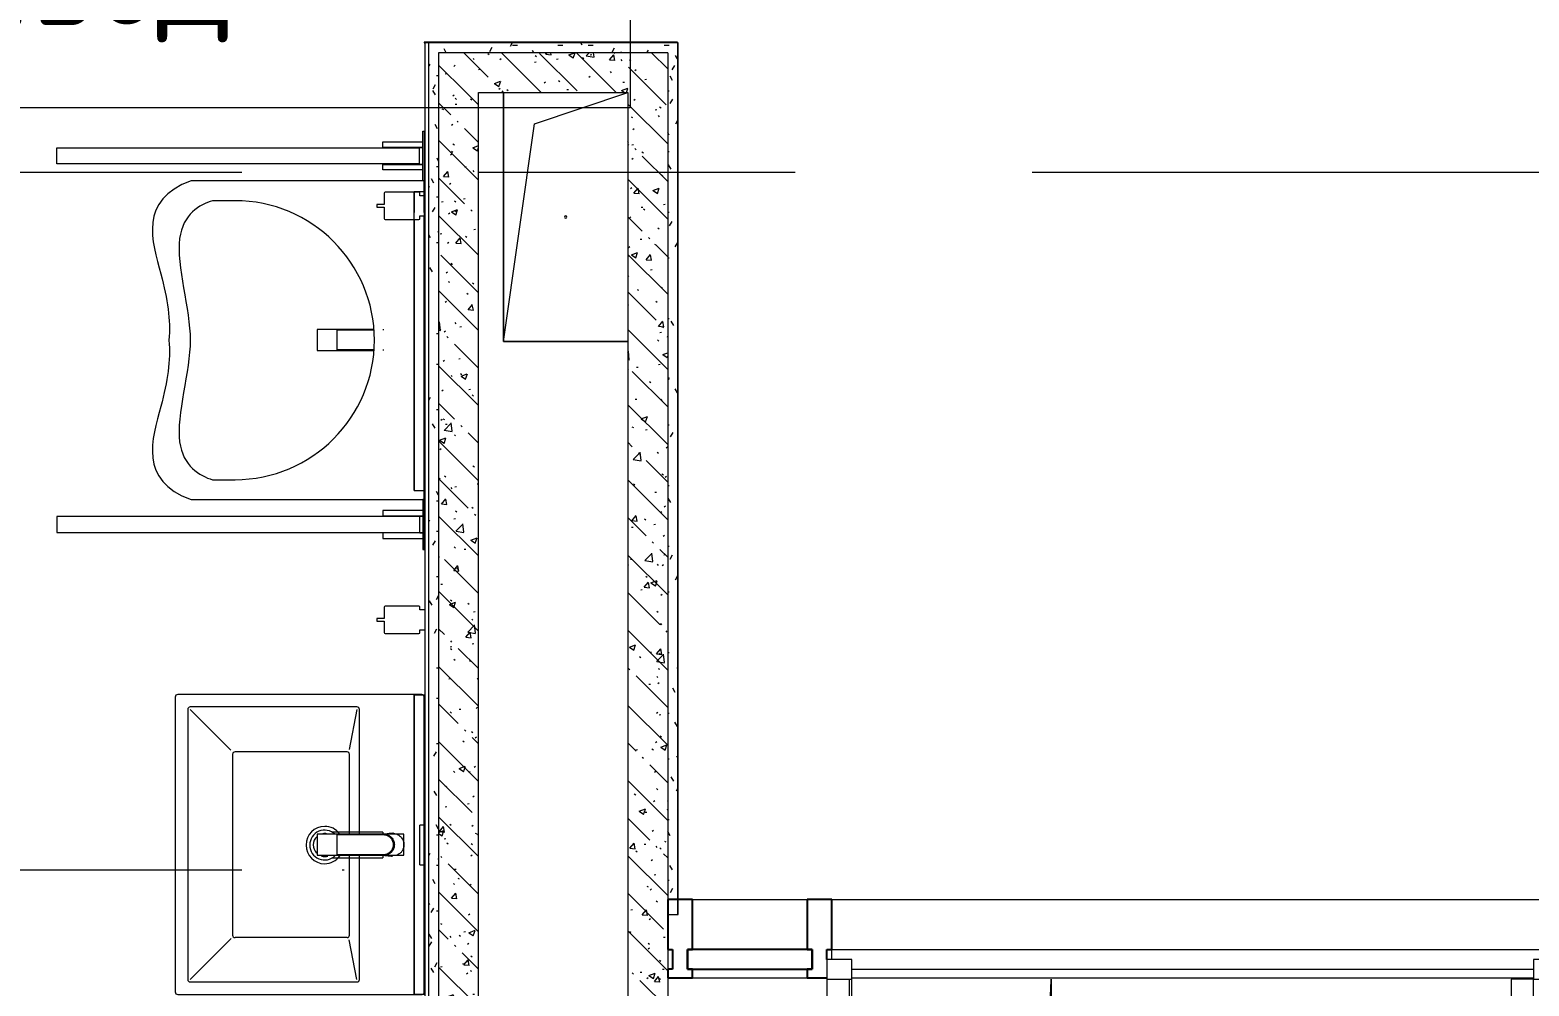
# Model space of a CAD drawing. Header units: millimetres. Extents: x 35881 to 234190, y -8553 to 29063.
# Drawn here: x 44629 to 47640, y 11767 to 13686 of the extents above; entities that cross this region are included whole.
import ezdxf

# ---------------------------------------------------------------- set-up
doc = ezdxf.new("R2010")
doc.units = ezdxf.units.MM
doc.linetypes.add('Осевая', pattern=[3175, 635, -476.25, 1587.5, -476.25])
for name, color, linetype, lineweight in [('0-1', 7, 'Continuous', 9), ('A-DETL-GENF', 7, 'Continuous', 9), ('A-DOOR', 7, 'Continuous', 9), ('A-DOOR-1', 7, 'Continuous', 13), ('A-GENM', 7, 'Continuous', 9), ('A-GLAZ-CURT', 7, 'Continuous', 9), ('A-GLAZ-CURT-1', 7, 'Continuous', 25), ('A-GLAZ-CWMG', 7, 'Continuous', 9), ('A-GLAZ-CWMG-1', 7, 'Continuous', 25), ('A-WALL', 7, 'Continuous', 9), ('E-ELEC-FIXT-IDEN', 7, 'Continuous', 9), ('I-WALL', 7, 'Continuous', 9), ('P-SANR-FIXT', 7, 'Continuous', 9), ('Оси', 7, 'Continuous', 9), ('Оси-2', 7, 'Осевая', 9)]:
    doc.layers.add(name, color=color, linetype=linetype, lineweight=lineweight)
for name, color, linetype, lineweight, true_color in [('A-WALL-1', 7, 'Continuous', 9, 0x3c3c3c), ('A-WALL-FNSH-1', 7, 'Continuous', 9, 0x3c3c3c), ('I-FURN-1', 7, 'Continuous', 9, 0xf0f0f0)]:
    doc.layers.add(name, color=color, linetype=linetype, lineweight=lineweight, true_color=true_color)
doc.styles.add('GOST Common', font='GOST_Common.ttf', dxfattribs={"width": 0.9, "height": 220})
pattern_1 = [(135, (0, 0), (-75.43415, -75.43415), [106.68, -17.78, 3.556, -17.78]), (135, (0, 75.39), (-75.43415, -75.43415), []), (50, (0, 0), (127.52922, -11.15758), [13.335, -146.685]), (355, (0, 0), (-24.66966, 133.74002), [10.668, -117.348]), (100.451, (10.63, -0.93), (102.85973, 122.58178), [11.333, -124.663]), (46.184, (0, 35.56), (189.75516, -29.43036), [20.002, -220.027]), (96.636, (15.81, 33.1), (166.1822, 173.1996), [17, -186.995]), (351.184, (0, 35.56), (166.1839, 173.1976), [16.002, -176.022]), (21, (17.78, 26.67), (106.13027, -71.58603), [13.335, -146.685]), (326, (17.78, 26.67), (43.26188, 128.93175), [10.668, -117.348]), (71.451, (26.62, 20.7), (149.39198, 57.34505), [11.333, -124.663]), (37.5, (0, 0), (2.16223, 59.188357), [3.353, -112.573, 3.353, -115.773, -117.792]), (37.5, (0, 0), (2.16223, 59.188357), [-235.052, 3.353, -114.44]), (7.5, (0, 0), (46.77386, 70.12615), [3.353, -64.567, 3.353, -109.906, -44.894]), (7.5, (0, 0), (46.77386, 70.12615), [-181.178, 3.353, -41.542]), (327.5, (-39.65, 0), (94.91367, -4.010093), [3.353, -41.097, 3.353, -135.331, -184.023]), (327.5, (-39.65, 0), (94.91367, -4.010093), [-183.134, 3.353, -180.67]), (317.5, (-57.43, 0), (103.69057, 17.79882), [3.353, -54.432, 3.353, -88.748, -130.683]), (317.5, (-57.43, 0), (103.69057, 17.79882), [-149.885, 3.353, -127.33])]
pattern_2 = [(0, (0, 0), (121.92, 30.48), [10.058, -81.382, 10.058, -81.382, -487.68]), (0, (0, 0), (121.92, 30.48), [-182.88, 10.058, -172.822, 10.058, -81.382, -213.36]), (0, (0, 0), (121.92, 30.48), [-457.2, 10.058, -50.902, 10.058, -142.342]), (120, (45.72, 15.24), (-87.356454, 90.345817), [10.058, -81.382, 10.058, -81.382, -487.68]), (120, (45.72, 15.24), (-87.356454, 90.345817), [-182.88, 10.058, -172.822, 10.058, -81.382, -213.36]), (120, (45.72, 15.24), (-87.356454, 90.345817), [-457.2, 10.058, -50.902, 10.058, -142.342]), (240, (60.96, 76.2), (-34.563546, -120.825817), [10.058, -81.382, 10.058, -81.382, -487.68]), (240, (60.96, 76.2), (-34.563546, -120.825817), [-182.88, 10.058, -172.822, 10.058, -81.382, -213.36]), (240, (60.96, 76.2), (-34.563546, -120.825817), [-457.2, 10.058, -50.902, 10.058, -142.342])]

# ---------------------------------------------------------------- blocks, each defined once
blk = doc.blocks.new('GM_Отверстие прямоугольное _в плите_ - Отверстие-21609826-План размещения напольных электротехнических лючков и розеток 1 этажа в осях 12-23')
at = {"layer": 'A-GENM'}
for p, q in [((-125, -250), (-125, 250)), ((-125, 250), (-125, -250)), ((-62.5, 187.5), (125, 250)), ((-125, -250), (-62.5, 187.5)), ((125, -250), (-125, -250)), ((-125, -250), (125, -250))]:
    blk.add_line(p, q, dxfattribs=at)
for start, end in [(360, 180), (180, 360)]:
    blk.add_arc((0, 0), 2.5, start, end, dxfattribs=at)
blk = doc.blocks.new('зеркало круглое600д - 1_22д зеркало круглое d600-V194-План размещения напольных электротехнических лючков и розеток 1 этажа в осях 12-23')
at = {"layer": 'I-FURN-1'}
for p, q in [((-300, 0), (300, 0)), ((300, 0), (-300, 0)), ((-300, 0), (-300, -20)), ((-300, -20), (300, -20)), ((300, -20), (-300, -20)), ((300, -20), (300, 0))]:
    blk.add_line(p, q, dxfattribs=at)
blk = doc.blocks.new('зеркало круглое600д - 1_22д зеркало круглое d600-V195-План размещения напольных электротехнических лючков и розеток 1 этажа в осях 12-23')
at = {"layer": 'I-FURN-1'}
for p, q in [((-300, 0), (300, 0)), ((244.6, 0), (-300, 0)), ((300, 0), (258, 0)), ((-300, 0), (-300, -20)), ((-300, -20), (251.3, -20)), ((300, -20), (-300, -20)), ((258, -20), (300, -20)), ((300, -20), (300, 0))]:
    blk.add_line(p, q, dxfattribs=at)
blk = doc.blocks.new('сифон - Для раковины-V202-План размещения напольных электротехнических лючков и розеток 1 этажа в осях 12-23')
at = {"layer": 'P-SANR-FIXT'}
for p, q in [((200, 40), (191.1, 40)), ((191.1, 0.6), (191.1, 40)), ((200, 40), (200, 0.6)), ((116.7, 26), (15, 26)), ((116.7, 26), (116.7, 22.5)), ((15, -26), (116.7, -26)), ((116.7, -20.6), (116.7, -26)), ((191.1, -40), (191.1, 0)), ((200, 0), (200, -40)), ((191.1, -40), (200, -40))]:
    blk.add_line(p, q, dxfattribs=at)
for start, end in [(46.114, 180), (180, 315)]:
    blk.add_arc((0, 0), 30, start, end, dxfattribs=at)
blk = doc.blocks.new('раковина - 400 x 500mm-V210-План размещения напольных электротехнических лючков и розеток 1 этажа в осях 12-23')
at = {"layer": 'P-SANR-FIXT'}
for p, q in [((347.5, 0), (-244.5, 0)), ((-249.5, -5), (-249.5, -495)), ((352.5, -20), (352.5, -5)), ((352.5, -495), (352.5, -20)), ((-224.5, -135), (-224.5, -470)), ((31, -130), (-219.5, -130)), ((-219.5, -135), (-139.5, -151)), ((-126, -150), (-129.5, -150)), ((31, -150), (-126, -150)), ((322.5, -130), (73, -130)), ((233.5, -150), (73, -150)), ((322.5, -135), (242.8, -150.5)), ((327.5, -470), (327.5, -135)), ((-134.5, -155), (-134.5, -380)), ((238.5, -155), (238.5, -380)), ((-219.5, -470), (-137.6, -388.1)), ((-129.5, -385), (233.5, -385)), ((322.5, -470), (240.2, -387.7)), ((-219.5, -475), (322.5, -475)), ((-244.5, -500), (347.5, -500))]:
    blk.add_line(p, q, dxfattribs=at)
for centre, radius, start, end in [((-244.5, -5), 5, 90, 134.153), ((347.5, -5), 5, 13.7658, 90), ((-244.5, -5), 5, 135, 180), ((-219.5, -135), 5, 90, 180), ((-129.5, -155), 5, 90, 180), ((233.5, -155), 5, 0, 90), ((322.5, -135), 5, 0, 90), ((52.6, -199.9), 37.5, 127.0599, 180), ((52.6, -199.9), 37.5, 360, 54.9172), ((52.6, -199.9), 37.5, 180, 360), ((52.6, -199.9), 23, 170.0836, 180), ((52.6, -199.9), 23, 180, 189.9157), ((52.6, -199.9), 23, 360, 16.8018), ((52.6, -199.9), 23, 343.1958, 360), ((52.6, -199.9), 23, 221.6435, 315), ((-129.5, -380), 5, 180, 270), ((233.5, -380), 5, 270, 360), ((-219.5, -470), 5, 180, 270), ((322.5, -470), 5, 270, 0), ((-244.5, -495), 5, 180, 270), ((347.5, -495), 5, 270, 0)]:
    blk.add_arc(centre, radius, start, end, dxfattribs=at)
blk = doc.blocks.new('смеситель для раковины - Default-V211-План размещения напольных электротехнических лючков и розеток 1 этажа в осях 12-23')
at = {"layer": '0-1'}
for p, q in [((21, 151.6), (-21, 151.6)), ((20.3, 111.8), (-20.3, 111.8)), ((-22.8, 2.9), (-21.7, 15.4)), ((-20.7, 17.2), (-20.7, 16.7)), ((-20.3, 19.4), (-20.3, 15.8)), ((20.3, 15.8), (20.3, 19.4)), ((20.8, 16.7), (20.8, 17.2))]:
    blk.add_line(p, q, dxfattribs=at)
at = {"layer": '0-1', "flags": 128}
for points in [[(-21, 151.3), (-21, 147.9), (-21, 145.7), (-21, 145.2), (-21, 144.9), (-21, 144.8), (-21, 144.7), (-21, 144.7)], [(21, 89.1), (21, 88.6), (21, 88.3), (21, 88.3)], [(21.7, 15.4), (22.3, 8.3), (22.8, 2.9)]]:
    blk.add_lwpolyline(points, dxfattribs=at)
at = {"layer": 'P-SANR-FIXT'}
for p, q in [((21, 151.6), (-21, 151.6)), ((-21, 151.6), (-21, -23)), ((21, -23), (21, 151.6)), ((-20.3, 111.8), (-20.3, 111.8)), ((-20.3, 111.8), (-20.3, 109.7)), ((20.3, 109.7), (20.3, 111.8)), ((20.3, 111.8), (20.3, 111.8)), ((-21, -23), (21, -23))]:
    blk.add_line(p, q, dxfattribs=at)
at = {"layer": 'P-SANR-FIXT', "flags": 128}
for points in [[(-21, 144), (-21, 91), (-21, 37.9)], [(21, 37.9), (21, 91), (21, 144)], [(-20.3, 19.4), (-20.3, 60.2), (-20.3, 109.7)], [(20.3, 109.7), (20.3, 60.2), (20.3, 19.4)], [(21, 17.1), (21, 22.3), (21, 27.5), (21, 32.7), (21, 37.9)], [(-20.3, 15.8), (-20.3, 17.1), (-20.3, 18.4)], [(20.3, 18.4), (20.3, 17.1), (20.3, 15.8)], [(21, 15.1), (21, 15.6), (21, 16.1), (21, 16.6), (21, 17.1)], [(22.9, -1.8), (22.4, 2.9), (22, 7.6), (21.5, 12.3), (21.1, 17.1)], [(21.1, 17.1), (21.5, 12.3), (22, 7.6), (22.4, 2.9), (22.9, -1.8)]]:
    blk.add_lwpolyline(points, dxfattribs=at)
at = {"layer": 'P-SANR-FIXT'}
for centre, major_axis, ratio, start_param, end_param in [((-9809.3, 72.1), (-9788.3, 0.5), 0.986286, 3.135948, 3.138103), ((0, 17.2), (20.8, 0), 0.98634, 3.060685, 3.141593), ((0, 17.2), (20.8, 0), 0.98634, 3.141593, 3.395551), ((0, 17.2), (20.8, 0), 0.98634, 3.707105, 3.769911), ((0, 17.2), (20.8, 0), 0.98634, 5.654867, 5.717635), ((0, 17.2), (-20.8, 0), 0.98634, 2.887544, 3.141593), ((0, 17.2), (20.8, 0), 0.98634, 0, 0.080911), ((0, 17.2), (20.8, 0), 0.98634, 4.154533, 5.270098)]:
    blk.add_ellipse(centre, major_axis=major_axis, ratio=ratio, start_param=start_param, end_param=end_param, dxfattribs=at)
for points, knots in [([(-21, 151.6), (-21, 151.7), (-21, 151.5), (-21, 150.5), (-21, 148.7), (-21, 146.9), (-21, 145.2), (-21, 144.4), (-21, 144)], [0.4444444, 0.4444444, 0.4444444, 0.4444444, 0.5555556, 0.6666667, 0.7777778, 0.8888889, 0.9444444, 1, 1, 1, 1]), ([(21, 144), (21, 144.4), (21, 145.2), (21, 146.9), (21, 148.7), (21, 150.5), (21, 151.5), (21, 151.7), (21, 151.6)], [0, 0, 0, 0, 0.0555556, 0.1111111, 0.2222222, 0.3333333, 0.4444444, 0.5555556, 0.5555556, 0.5555556, 0.5555556]), ([(-21.8, 13.9), (-21.8, 14.6), (-21.7, 16.1), (-21.6, 18.9), (-21.5, 22.1), (-21.5, 25.2), (-21.4, 27.9), (-21.4, 30), (-21.4, 31.8), (-21.3, 33.4), (-21.3, 34.5), (-21.3, 35.6), (-21.3, 37), (-21.3, 38.7), (-21.2, 41), (-21.2, 44.2), (-21.2, 48.8), (-21.1, 54.3), (-21.1, 59.3), (-21.1, 63.2), (-21.1, 66.1), (-21.1, 68.8), (-21.1, 72.5), (-21, 78.9), (-21, 84.5), (-21, 88.1)], [0, 0, 0, 0, 0.083333, 0.166667, 0.25, 0.333333, 0.375, 0.416667, 0.458333, 0.479167, 0.5, 0.520833, 0.541667, 0.583333, 0.625, 0.666667, 0.708333, 0.75, 0.791667, 0.8125, 0.833333, 0.854167, 0.875, 0.916667, 1, 1, 1, 1]), ([(21, 88.1), (21, 84.5), (21, 78.9), (21.1, 72.5), (21.1, 68.8), (21.1, 66.1), (21.1, 63.2), (21.1, 59.3), (21.2, 54.3), (21.2, 48.8), (21.2, 44.2), (21.3, 41), (21.3, 38.7), (21.3, 37), (21.3, 35.6), (21.3, 34.5), (21.3, 33.4), (21.4, 31.8), (21.4, 30), (21.4, 27.9), (21.5, 25.2), (21.5, 22.1), (21.6, 18.9), (21.7, 16.1), (21.8, 14.6), (21.8, 13.9)], [0, 0, 0, 0, 0.083333, 0.125, 0.145833, 0.166667, 0.1875, 0.208333, 0.25, 0.291667, 0.333333, 0.375, 0.416667, 0.458333, 0.479167, 0.5, 0.520833, 0.541667, 0.583333, 0.625, 0.666667, 0.75, 0.833333, 0.916667, 1, 1, 1, 1]), ([(-21.1, 17.1), (-21.2, 16.5), (-21.3, 15.4), (-21.5, 13.7), (-21.6, 11.8), (-21.9, 9.3), (-22.1, 7.6), (-22.4, 5.3), (-22.5, 4.2), (-22.6, 3.6)], [0, 0, 0, 0, 0.1, 0.2, 0.3, 0.4, 0.6, 0.7, 0.8, 0.8, 0.8, 0.8]), ([(-22.6, 3.6), (-22.6, 3.8), (-22.5, 4.4), (-22.4, 5.5), (-22.3, 6.9), (-22.2, 8.4), (-22, 10.9), (-21.9, 12.9), (-21.8, 13.9)], [0.3178487, 0.3178487, 0.3178487, 0.3178487, 0.375, 0.5, 0.625, 0.75, 0.875, 1, 1, 1, 1]), ([(21, 15.1), (20.9, 14), (20.5, 11.7), (19.3, 8.5), (17.6, 5.5), (14.8, 1.9), (11.1, -0.9), (6.8, -2.8), (3.4, -3.6), (0, -3.8), (-4.5, -3.5), (-10.1, -1.7), (-14.7, 1.9), (-17.6, 5.5), (-19.3, 8.4), (-20.5, 11.7), (-20.9, 13.9), (-21, 15)], [0, 0, 0, 0, 0.055556, 0.111111, 0.166667, 0.222222, 0.333333, 0.388889, 0.444444, 0.5, 0.555556, 0.666667, 0.777778, 0.833333, 0.888889, 0.944444, 1, 1, 1, 1]), ([(20.3, 19.4), (20.3, 18.2), (20.2, 15.9), (19.3, 12.3), (18, 9.6), (16.8, 7.5), (15.7, 6), (14.5, 4.7), (12.8, 3), (10.4, 1.2), (7.1, -0.4), (2.4, -1.7), (-2.5, -1.7), (-7.1, -0.4), (-10.9, 1.5), (-13.6, 3.7), (-15.4, 5.7), (-16.5, 7.1), (-17.7, 9), (-18.9, 11.5), (-20, 15), (-20.3, 17.7), (-20.3, 19.4)], [0, 0, 0, 0, 0.055556, 0.111111, 0.166667, 0.194444, 0.222222, 0.25, 0.277778, 0.333333, 0.388889, 0.444444, 0.555556, 0.611111, 0.666667, 0.75, 0.770833, 0.791667, 0.833333, 0.875, 0.916667, 1, 1, 1, 1]), ([(20.3, 15.8), (20.3, 13.7), (19.8, 10.7), (17.9, 6.9), (16.3, 4.7), (14.8, 3.1), (13, 1.5), (11.1, 0.2), (9, -0.8), (7.3, -1.5), (5.5, -2), (3.6, -2.4), (1.4, -2.7), (-0.9, -2.7), (-3.3, -2.5), (-5.5, -2), (-7.7, -1.3), (-9.8, -0.4), (-11.7, 0.6), (-13.5, 1.9), (-15.1, 3.4), (-16.9, 5.4), (-19.5, 9.5), (-20.3, 13.2), (-20.3, 15.8)], [0, 0, 0, 0, 0.111111, 0.166667, 0.222222, 0.25, 0.277778, 0.333333, 0.361111, 0.388889, 0.416667, 0.444444, 0.479167, 0.513889, 0.548611, 0.583333, 0.618056, 0.652778, 0.6875, 0.722222, 0.756944, 0.791667, 0.861111, 1, 1, 1, 1]), ([(21.1, 19.2), (21.3, 18.6), (21.7, 16.8), (21.8, 15.1), (21.8, 13.9)], [0.8206896, 0.8206896, 0.8206896, 0.8206896, 0.8888889, 1, 1, 1, 1]), ([(21.1, 17.1), (21.1, 16.7), (21.2, 16), (21.3, 15), (21.4, 13.9), (21.6, 12.5), (21.8, 10.8), (22, 8.7), (22.2, 6.9), (22.4, 5.5), (22.5, 4.5), (22.6, 3.4), (22.7, 2.4), (22.8, 1.5), (22.9, 0.8), (22.9, 0.4), (22.9, 0.3)], [0, 0, 0, 0, 0.0625, 0.125, 0.1875, 0.25, 0.375, 0.5, 0.625, 0.6875, 0.75, 0.8125, 0.875, 0.9375, 0.96875, 1, 1, 1, 1]), ([(21.8, 13.9), (21.8, 13.3), (21.9, 11.9), (22, 10), (22.2, 8.4), (22.2, 7.3), (22.3, 6.4), (22.4, 5.2), (22.6, 3.7), (22.8, 2), (22.9, 0.8), (22.9, 0.3)], [0, 0, 0, 0, 0.083333, 0.166667, 0.25, 0.333333, 0.416667, 0.5, 0.666667, 0.833333, 1, 1, 1, 1]), ([(22.1, 7), (22.2, 6.5), (22.8, 4.3), (23, 2), (22.9, 0.3)], [0.8, 0.8, 0.8, 0.8, 0.85, 1, 1, 1, 1]), ([(22.9, -1.8), (22.6, -4.5), (21.7, -8.2), (19.1, -12.8), (16.7, -15.9), (13.7, -18.5), (10.4, -20.6), (6.8, -22.1), (3.4, -22.8), (0.5, -23), (-2.9, -22.9), (-6.8, -22.1), (-10.7, -20.5), (-13.4, -18.7), (-15.3, -17.2), (-17, -15.4), (-19, -12.9), (-20.6, -10.1), (-21.5, -8), (-21.7, -7.4)], [0, 0, 0, 0, 0.1111111, 0.1666667, 0.2222222, 0.2777778, 0.3333333, 0.3888889, 0.4444444, 0.4791667, 0.5138889, 0.5833333, 0.6527778, 0.6875, 0.7222222, 0.7569444, 0.7916667, 0.8611111, 0.8888889, 0.8888889, 0.8888889, 0.8888889])]:
    blk.add_open_spline(points, degree=3, knots=knots, dxfattribs=at)
for points in [[(21, 37.9), (21, 36.1), (21, 32.7), (21.1, 27.5), (21.1, 22.3), (21.1, 18.8), (21.1, 17.1)], [(-22.6, 3.4), (-22.7, 2.4), (-22.8, 1.3), (-22.9, 0.3)], [(-22.9, 0.3), (-22.9, 1.2), (-22.9, 2.1), (-22.8, 3)], [(-22.8, 3.4), (-22.7, 4.1), (-22.6, 4.8), (-22.4, 5.5)], [(-21.8, 13.9), (-21.8, 15.7), (-21.5, 17.5), (-21.1, 19.2)], [(-21.1, 17.1), (-21.1, 16.7), (-21.1, 16), (-21, 15.3), (-21, 15)], [(21.1, 17.1), (21.1, 16.7), (21.1, 16.1), (21, 15.4), (21, 15.1)], [(22.9, 0.3), (22.8, 1.7), (22.5, 4.5), (22, 8.7), (21.5, 12.9), (21.2, 15.7), (21.1, 17.1)], [(22.9, 0.3), (22.9, -0.1), (22.9, -0.4), (22.9, -0.8)]]:
    blk.add_open_spline(points, degree=3, dxfattribs=at)
blk = doc.blocks.new('смеситель для раковины - Default-V212-План размещения напольных электротехнических лючков и розеток 1 этажа в осях 12-23')
at = {"layer": '0-1'}
for p, q in [((21, 151.6), (-21, 151.6)), ((20.3, 111.8), (-20.3, 111.8)), ((-20.3, 19.4), (-20.3, 17.5)), ((20.3, 17.5), (20.3, 19.4))]:
    blk.add_line(p, q, dxfattribs=at)
at = {"layer": '0-1', "flags": 128}
for points in [[(-21, 151.3), (-21, 147.9), (-21, 145.7), (-21, 145.2), (-21, 144.9), (-21, 144.8), (-21, 144.7), (-21, 144.7)], [(21, 89.1), (21, 88.6), (21, 88.3), (21, 88.3)]]:
    blk.add_lwpolyline(points, dxfattribs=at)
at = {"layer": 'P-SANR-FIXT'}
for p, q in [((21, 151.6), (-21, 151.6)), ((-21, 151.6), (-21, 37.8)), ((21, 37.8), (21, 151.6)), ((-20.3, 111.8), (-20.3, 111.8)), ((-20.3, 111.8), (-20.3, 109.7)), ((20.3, 109.7), (20.3, 111.8)), ((20.3, 111.8), (20.3, 111.8))]:
    blk.add_line(p, q, dxfattribs=at)
at = {"layer": 'P-SANR-FIXT', "flags": 128}
for points in [[(-21, 144), (-21, 91), (-21, 37.9)], [(21, 37.9), (21, 91), (21, 144)], [(-20.3, 36.8), (-20.3, 60.2), (-20.3, 109.7)], [(20.3, 109.7), (20.3, 60.2), (20.3, 36.8)]]:
    blk.add_lwpolyline(points, dxfattribs=at)
at = {"layer": 'P-SANR-FIXT'}
for points, knots in [([(-21, 151.6), (-21, 151.7), (-21, 151.5), (-21, 150.5), (-21, 148.7), (-21, 146.9), (-21, 145.2), (-21, 144.4), (-21, 144)], [0.4444444, 0.4444444, 0.4444444, 0.4444444, 0.5555556, 0.6666667, 0.7777778, 0.8888889, 0.9444444, 1, 1, 1, 1]), ([(21, 144), (21, 144.4), (21, 145.2), (21, 146.9), (21, 148.7), (21, 150.5), (21, 151.5), (21, 151.7), (21, 151.6)], [0, 0, 0, 0, 0.0555556, 0.1111111, 0.2222222, 0.3333333, 0.4444444, 0.5555556, 0.5555556, 0.5555556, 0.5555556]), ([(-21.3, 37.4), (-21.3, 37.8), (-21.3, 38.9), (-21.2, 41), (-21.2, 44.2), (-21.2, 48.8), (-21.1, 54.3), (-21.1, 59.3), (-21.1, 63.2), (-21.1, 66.1), (-21.1, 68.8), (-21.1, 72.5), (-21, 78.9), (-21, 84.5), (-21, 88.1)], [0.5560331, 0.5560331, 0.5560331, 0.5560331, 0.5833333, 0.625, 0.6666667, 0.7083333, 0.75, 0.7916667, 0.8125, 0.8333333, 0.8541667, 0.875, 0.9166667, 1, 1, 1, 1]), ([(21, 88.1), (21, 84.5), (21, 78.9), (21.1, 72.5), (21.1, 68.8), (21.1, 66.1), (21.1, 63.2), (21.1, 59.3), (21.2, 54.3), (21.2, 48.8), (21.2, 44.2), (21.3, 41), (21.3, 38.9), (21.3, 37.8), (21.3, 37.4)], [0, 0, 0, 0, 0.0833333, 0.125, 0.1458333, 0.1666667, 0.1875, 0.2083333, 0.25, 0.2916667, 0.3333333, 0.375, 0.4166667, 0.4439669, 0.4439669, 0.4439669, 0.4439669])]:
    blk.add_open_spline(points, degree=3, knots=knots, dxfattribs=at)
blk = doc.blocks.new('TOY_Диспансер мыло - Дозатор Elegance new 11654 019001 хром-33483396-План размещения напольных электротехнических лючков и розеток 1 этажа в осях 12-23')
at = {"layer": 'A-GENM'}
for p, q in [((127.9, 100.1), (122.2, 100.1)), ((122.2, 100.1), (122.2, 85.2)), ((127.9, 85.2), (127.9, 100.1)), ((97.5, 83.2), (97.5, 15.5)), ((122.2, 85.2), (99.5, 85.2)), ((150.5, 85.2), (127.9, 85.2)), ((152.5, 15.5), (152.5, 83.2)), ((99.5, 13.5), (105, 13.5)), ((105, 13.5), (105, 4)), ((145, 4), (145, 13.5)), ((145, 13.5), (150.5, 13.5))]:
    blk.add_line(p, q, dxfattribs=at)
for centre, start, end in [((99.5, 83.2), 90, 180), ((150.5, 83.2), 0, 90), ((99.5, 15.5), 180, 270), ((150.5, 15.5), 270, 360)]:
    blk.add_arc(centre, 2, start, end, dxfattribs=at)
blk = doc.blocks.new('TOY_Диспансер мыло - Дозатор Elegance new 11654 019001 хром-V213-План размещения напольных электротехнических лючков и розеток 1 этажа в осях 12-23')
at = {"layer": 'A-GENM'}
for p, q in [((127.9, 100.1), (122.2, 100.1)), ((122.2, 100.1), (122.2, 85.2)), ((127.9, 85.2), (127.9, 100.1)), ((97.5, 83.2), (97.5, 25)), ((122.2, 85.2), (99.5, 85.2)), ((150.5, 85.2), (127.9, 85.2)), ((152.5, 25), (152.5, 83.2)), ((97.5, 25), (97.5, 15.5)), ((99.5, 13.5), (105, 13.5)), ((105, 13.5), (105, 5)), ((145, 5), (145, 13.5)), ((145, 13.5), (150.2, 13.5)), ((152.5, 15.5), (152.5, 25))]:
    blk.add_line(p, q, dxfattribs=at)
for centre, start, end in [((99.5, 83.2), 90, 180), ((150.5, 83.2), 0, 90), ((99.5, 15.5), 180, 270), ((150.5, 15.5), 270, 360)]:
    blk.add_arc(centre, 2, start, end, dxfattribs=at)
blk = doc.blocks.new('SND_Умывальник МГН_Jika - гибкая подводка_ 640х550х165 PN6_3_ ХВ_ГВ накидная гайка BP DN15_ К-гл_кон_ П DN 50-30756074-План размещения напольных электротехнических лючков и розеток 1 этажа в осях 12-23')
at = {"layer": 'P-SANR-FIXT'}
for p, q in [((-320, 468), (-320, 0)), ((320, 0), (320, 468)), ((-280, 425), (-280, 380)), ((280, 380), (280, 425)), ((-320, 0), (-301.9, 0)), ((-301.9, 0), (249.1, 0)), ((289.6, 0), (298.1, 0)), ((298.1, 0), (320, 0))]:
    blk.add_line(p, q, dxfattribs=at)
blk.add_arc((0, 380), 280, 180, 360, dxfattribs=at)
for points, knots in [([(0, 512.9), (-41.2, 508.8), (-131.1, 523.5), (-281.1, 574.8), (-320, 468)], [-0.715552, -0.715552, -0.715552, -0.715552, -0.3972744, 0, 0, 0, 0]), ([(320, 468), (281.1, 574.8), (131.1, 523.5), (41.2, 508.8), (0, 512.9)], [-0.715552, -0.715552, -0.715552, -0.715552, -0.3182776, 0, 0, 0, 0]), ([(0, 470), (-61.7, 470), (-229.3, 523.4), (-272.8, 450.8), (-280, 425)], [0, 0, 0, 0, 0.3523534, 0.6664917, 0.6664917, 0.6664917, 0.6664917]), ([(280, 425), (272.8, 450.8), (229.3, 523.4), (61.7, 470), (0, 470)], [0, 0, 0, 0, 0.3141383, 0.6664917, 0.6664917, 0.6664917, 0.6664917])]:
    blk.add_open_spline(points, degree=3, knots=knots, dxfattribs=at)
blk = doc.blocks.new('132_МГН_Поручень для унитаза_тип откидной - ПР 1Р-18611699-План размещения напольных электротехнических лючков и розеток 1 этажа в осях 12-23')
at = {"layer": 'A-GENM'}
for p, q in [((-16, 738), (-16, 9.5)), ((16, 738), (-16, 738)), ((16, 9.5), (16, 738)), ((-28.2, 83), (-28.2, 3)), ((-17, 83), (-28.2, 83)), ((-17, 3), (-17, 83)), ((17, 83), (17, 3)), ((28.2, 83), (17, 83)), ((28.2, 3), (28.2, 83)), ((-50, 3), (-50, 0)), ((50, 3), (-50, 3)), ((-17, 3), (-28.2, 3)), ((-16, 9.5), (-16.6, 8.9)), ((-16.6, 8.9), (-16.6, 4.2)), ((16, 9.5), (-16, 9.5)), ((16, 9.5), (16.6, 8.9)), ((16.6, 8.9), (16.6, 4.2)), ((28.2, 3), (17, 3)), ((50, 0), (50, 3)), ((-50, 0), (50, 0))]:
    blk.add_line(p, q, dxfattribs=at)
for centre, start, end in [((-15.3, 4.2), 180, 270), ((15.3, 4.2), 270, 360)]:
    blk.add_arc(centre, 1.24, start, end, dxfattribs=at)
blk = doc.blocks.new('132_МГН_Поручень для унитаза_тип откидной - ПР 1Р-V225-План размещения напольных электротехнических лючков и розеток 1 этажа в осях 12-23')
at = {"layer": 'A-GENM'}
for p, q in [((-50, -3), (-50, 0)), ((-50, 0), (50, 0)), ((50, 0), (50, -3)), ((50, -3), (-50, -3)), ((-17, -3), (-28.2, -3)), ((-28.2, -83), (-28.2, -3)), ((-17, -3), (-17, -83)), ((-16.6, -8.9), (-16.6, -4.2)), ((-16, -9.5), (-16.6, -8.9)), ((16, -9.5), (-16, -9.5)), ((-16, -738), (-16, -9.5)), ((16, -9.5), (16.6, -8.9)), ((16, -9.5), (16, -738)), ((16.6, -8.9), (16.6, -4.2)), ((28.2, -3), (17, -3)), ((17, -83), (17, -3)), ((28.2, -3), (28.2, -83)), ((-17, -83), (-28.2, -83)), ((28.2, -83), (17, -83)), ((16, -738), (-16, -738))]:
    blk.add_line(p, q, dxfattribs=at)
for centre, start, end in [((-15.3, -4.2), 90, 180), ((15.3, -4.2), 0, 90)]:
    blk.add_arc(centre, 1.24, start, end, dxfattribs=at)
blk = doc.blocks.new('Прямоугольный импост - Импост структурный с накладкой - 160мм Темный-32467808-План размещения напольных электротехнических лючков и розеток 1 этажа в осях 12-23')
at = {"layer": 'A-GLAZ-CWMG-1'}
for p, q in [((-50, 40), (-50, 140)), ((-50, 140), (0, 140)), ((0, 140), (0, 40)), ((-40, 40), (-50, 40)), ((-40, 0), (-40, 40)), ((-10, 40), (-10, 0)), ((0, 40), (-10, 40)), ((-50, -17), (-50, 0)), ((-50, 0), (-40, 0)), ((-10, 0), (0, 0)), ((0, 0), (0, -17)), ((0, -17), (-50, -17))]:
    blk.add_line(p, q, dxfattribs=at)
blk = doc.blocks.new('Системная панель - Стекло - 40мм-32785804-План размещения напольных электротехнических лючков и розеток 1 этажа в осях 12-23')
at = {"layer": 'A-GLAZ-CURT'}
h = blk.add_hatch(dxfattribs=at)
h.set_pattern_fill('FP_65', color=256, style=0, pattern_type=2)
h.set_pattern_definition([(225, (46175, 11700), (282.8427, -282.8427), [200, -600]), (225, (46375, 11800), (282.8427, -282.8427), [600, -200]), (225, (45975, 11900), (282.8427, -282.8427), [200, -600])])
h.paths.add_polyline_path([(-125, 0), (-125, -40), (125, -40), (125, 0)])
at = {"layer": 'A-GLAZ-CURT-1'}
for p, q in [((125, 0), (-125, 0)), ((-125, 0), (-125, -40)), ((125, -40), (125, 0)), ((-125, -40), (125, -40))]:
    blk.add_line(p, q, dxfattribs=at)
blk = doc.blocks.new('Дверь_Витражная_остекление_ - В-9-32786634-План размещения напольных электротехнических лючков и розеток 1 этажа в осях 12-23')
at = {"layer": 'A-DETL-GENF'}
for p, q in [((-639.5, 989), (-684.5, 989)), ((-684.5, 989), (-684.5, 20)), ((-639.5, 20), (-639.5, 989)), ((734.5, 420), (689.5, 420)), ((689.5, 420), (689.5, 20)), ((734.5, 20), (734.5, 420)), ((-684.5, 20), (-639.5, 20))]:
    blk.add_line(p, q, dxfattribs=at)
at = {"layer": 'A-DOOR'}
for p, q in [((-684.5, 989), (-684.5, 20)), ((684.5, 420), (684.5, 20))]:
    blk.add_line(p, q, dxfattribs=at)
for centre, radius, start, end in [((-684.5, 20), 969, 360, 90), ((684.5, 20), 400, 90, 180)]:
    blk.add_arc(centre, radius, start, end, dxfattribs=at)
at = {"layer": 'A-DOOR-1'}
for p, q in [((-684.5, 20), (-734.5, 20)), ((-734.5, 20), (-734.5, -20)), ((-684.5, -20), (-684.5, 20)), ((734.5, 20), (684.5, 20)), ((684.5, 20), (684.5, -20)), ((734.5, -20), (734.5, 20)), ((-734.5, -20), (-684.5, -20)), ((684.5, -20), (734.5, -20))]:
    blk.add_line(p, q, dxfattribs=at)
blk = doc.blocks.new('Прямоугольный импост - Импост структурный с накладкой - 160мм Темный-32786259-План размещения напольных электротехнических лючков и розеток 1 этажа в осях 12-23')
at = {"layer": 'A-GLAZ-CWMG'}
for p, q in [((46240, 11940), (47689, 11940)), ((46240, 11820), (46240, 11840)), ((46240, 11840), (47689, 11840)), ((47689, 11840), (47689, 11820)), ((46280, 11800), (47649, 11800)), ((46280, 11783), (47649, 11783))]:
    blk.add_line(p, q, dxfattribs=at)
blk = doc.blocks.new('Прямоугольный импост - Импост структурный с накладкой - 160мм Темный-32785802-План размещения напольных электротехнических лючков и розеток 1 этажа в осях 12-23')
at = {"layer": 'A-GLAZ-CWMG'}
for p, q in [((45960, 11940), (46190, 11940)), ((45960, 11783), (46190, 11783))]:
    blk.add_line(p, q, dxfattribs=at)
blk = doc.blocks.new('Прямоугольный импост - Импост структурный с накладкой - 160мм Темный-V243-План размещения напольных электротехнических лючков и розеток 1 этажа в осях 12-23')
at = {"layer": 'A-GLAZ-CWMG-1'}
for p, q in [((-25, 40), (-25, 140)), ((-25, 140), (25, 140)), ((25, 140), (25, 40)), ((-15, 40), (-25, 40)), ((-15, 20), (-15, 40)), ((15, 40), (15, 0)), ((25, 40), (15, 40)), ((15, 0), (25, 0)), ((25, 0), (25, -17)), ((25, -17), (-15, -17))]:
    blk.add_line(p, q, dxfattribs=at)

msp = doc.modelspace()

# ---------------------------------------------------------------- hatches: boundary and pattern name
at = {"layer": 'I-WALL'}
h = msp.add_hatch(dxfattribs=at)
h.set_pattern_fill('FP_58', color=256, style=0, pattern_type=2)
h.set_pattern_definition(pattern_2)
h.paths.add_polyline_path([(45910, 13640), (45930, 13640), (45930, 13660), (45430, 13660), (45430, 13640), (45535.7, 13640)])
h = msp.add_hatch(dxfattribs=at)
h.set_pattern_fill('FP_58', color=256, style=0, pattern_type=2)
h.set_pattern_definition(pattern_2)
h.paths.add_polyline_path([(45450, 11120), (45450, 13640), (45430, 13640), (45430, 11120)])
h = msp.add_hatch(dxfattribs=at)
h.set_pattern_fill('FP_22', color=256, style=0, pattern_type=2)
h.set_pattern_definition(pattern_1)
h.paths.add_polyline_path([(45830, 13560), (45830, 13640), (45450, 13640), (45450, 13560), (45535.7, 13560)])
h = msp.add_hatch(dxfattribs=at)
h.set_pattern_fill('FP_22', color=256, style=0, pattern_type=2)
h.set_pattern_definition(pattern_1)
h.paths.add_polyline_path([(45830, 11120), (45910, 11120), (45910, 13640), (45830, 13640), (45830, 12398.6)])
h = msp.add_hatch(dxfattribs=at)
h.set_pattern_fill('FP_58', color=256, style=0, pattern_type=2)
h.set_pattern_definition(pattern_2)
h.paths.add_polyline_path([(45930, 11910), (45930, 13640), (45910, 13640), (45910, 11910)])
h = msp.add_hatch(dxfattribs=at)
h.set_pattern_fill('FP_22', color=256, style=0, pattern_type=2)
h.set_pattern_definition(pattern_1)
h.paths.add_polyline_path([(45530, 11120), (45530, 13560), (45450, 13560), (45450, 11120)])

# ---------------------------------------------------------------- linework, layer by layer
at = {"layer": 'A-WALL'}
msp.add_line((45430, 11140), (45430, 13640), dxfattribs=at)
at = {"layer": 'A-WALL-1'}
for p, q in [((45430, 13660), (45422, 13660)), ((45910, 13640), (45450, 13640)), ((45450, 13640), (45450, 11120)), ((45910, 13640), (45910, 11910)), ((45530, 13560), (45830, 13560)), ((45530, 11120), (45530, 13560)), ((45830, 13560), (45830, 11120)), ((45910, 11910), (45910, 10900)), ((45910, 11910), (45930, 11910))]:
    msp.add_line(p, q, dxfattribs=at)
at = {"layer": 'A-WALL-FNSH-1'}
for p, q in [((45930, 13661), (45421, 13661)), ((45421, 13661), (45421, 13660)), ((45421, 13660), (45422, 13660)), ((45422, 13660), (45422, 11140)), ((45430, 13640), (45430, 13660)), ((45931, 13660), (45430, 13660)), ((45930, 13661), (45930, 11910)), ((45931, 11910), (45931, 13660)), ((45931, 12191.2), (45930, 12191.2)), ((45930, 12190.7), (45931, 12190.7)), ((45930, 11910.5), (45931, 11910.5)), ((45930, 11910), (45931, 11910))]:
    msp.add_line(p, q, dxfattribs=at)
at = {"layer": 'E-ELEC-FIXT-IDEN', "flags": 128}
msp.add_lwpolyline([(43658, 14457.1), (45834.4, 14457.1), (45834.4, 13529.1), (43658, 13529.1)], close=True, dxfattribs=at)
at = {"layer": 'I-WALL'}
for p, q in [((45931, 13303), (45930, 13303)), ((45930, 13302.5), (45931, 13302.5)), ((45931, 13193.8), (45930, 13193.8)), ((45930, 13110.1), (45931, 13110.1)), ((45931, 12876.8), (45930, 12876.8)), ((45930, 12876.3), (45931, 12876.3)), ((45931, 12265.2), (45930, 12265.2)), ((45930, 12264.7), (45931, 12264.7)), ((45931, 12244.4), (45930, 12244.4)), ((45931, 12205.1), (45930, 12205.1)), ((45930, 12204.6), (45931, 12204.6)), ((45930, 12174.4), (45931, 12174.4))]:
    msp.add_line(p, q, dxfattribs=at)
at = {"layer": 'Оси'}
msp.add_line((45256, 12000), (45260, 12000), dxfattribs=at)
at = {"layer": 'Оси-2'}
for p, q in [((39180.8, 13400), (81600, 13400)), ((39180.8, 12000), (45256, 12000))]:
    msp.add_line(p, q, dxfattribs=at)

# ---------------------------------------------------------------- block references
at = {"layer": 'A-DOOR', "rotation": 180}
msp.add_blockref('Дверь_Витражная_остекление_ - В-9-32786634-План размещения напольных электротехнических лючков и розеток 1 этажа в осях 12-23', (46964.5, 11800), dxfattribs=at)
at = {"layer": 'A-GENM'}
msp.add_blockref('GM_Отверстие прямоугольное _в плите_ - Отверстие-21609826-План размещения напольных электротехнических лючков и розеток 1 этажа в осях 12-23', (45705, 13310), dxfattribs=at)
at = {"layer": 'A-GLAZ-CURT', "rotation": 180}
msp.add_blockref('Системная панель - Стекло - 40мм-32785804-План размещения напольных электротехнических лючков и розеток 1 этажа в осях 12-23', (46075, 11800), dxfattribs=at)
at = {"layer": 'A-GLAZ-CWMG', "extrusion": (0, 0, -1)}
for name, p in [('Прямоугольный импост - Импост структурный с накладкой - 160мм Темный-32467808-План размещения напольных электротехнических лючков и розеток 1 этажа в осях 12-23', (-45910, 11800)), ('Прямоугольный импост - Импост структурный с накладкой - 160мм Темный-V243-План размещения напольных электротехнических лючков и розеток 1 этажа в осях 12-23', (-46215, 11800))]:
    msp.add_blockref(name, p, dxfattribs=at)
at = {"layer": 'A-GLAZ-CWMG'}
for name in ['Прямоугольный импост - Импост структурный с накладкой - 160мм Темный-32785802-План размещения напольных электротехнических лючков и розеток 1 этажа в осях 12-23', 'Прямоугольный импост - Импост структурный с накладкой - 160мм Темный-32786259-План размещения напольных электротехнических лючков и розеток 1 этажа в осях 12-23']:
    msp.add_blockref(name, (0, 0), dxfattribs=at)
at = {"layer": 'I-FURN-1', "rotation": 89.99999999999962}
for name, p in [('зеркало круглое600д - 1_22д зеркало круглое d600-V195-План размещения напольных электротехнических лючков и розеток 1 этажа в осях 12-23', (45401, 13061)), ('зеркало круглое600д - 1_22д зеркало круглое d600-V194-План размещения напольных электротехнических лючков и розеток 1 этажа в осях 12-23', (45401, 12050.1))]:
    msp.add_blockref(name, p, dxfattribs=at)
at = {"layer": 'P-SANR-FIXT'}
for name, p, rotation in [('132_МГН_Поручень для унитаза_тип откидной - ПР 1Р-V225-План размещения напольных электротехнических лючков и розеток 1 этажа в осях 12-23', (45421, 13432.8), 270.0000000000138), ('SND_Умывальник МГН_Jika - гибкая подводка_ 640х550х165 PN6_3_ ХВ_ГВ накидная гайка BP DN15_ К-гл_кон_ П DN 50-30756074-План размещения напольных электротехнических лючков и розеток 1 этажа в осях 12-23', (45421, 13062.9), 90.00000000000335), ('TOY_Диспансер мыло - Дозатор Elegance new 11654 019001 хром-V213-План размещения напольных электротехнических лючков и розеток 1 этажа в осях 12-23', (45426, 13207.5), 90), ('смеситель для раковины - Default-V212-План размещения напольных электротехнических лючков и розеток 1 этажа в осях 12-23', (45357.3, 13063.5), 89.99999999999912), ('132_МГН_Поручень для унитаза_тип откидной - ПР 1Р-18611699-План размещения напольных электротехнических лючков и розеток 1 этажа в осях 12-23', (45421, 12693), 89.99999999999635), ('TOY_Диспансер мыло - Дозатор Elegance new 11654 019001 хром-33483396-План размещения напольных электротехнических лючков и розеток 1 этажа в осях 12-23', (45426, 12376.6), 90), ('раковина - 400 x 500mm-V210-План размещения напольных электротехнических лючков и розеток 1 этажа в осях 12-23', (45421, 12102.1), 269.9999999999997), ('смеситель для раковины - Default-V211-План размещения напольных электротехнических лючков и розеток 1 этажа в осях 12-23', (45357.3, 12050.1), 89.99999999999912)]:
    msp.add_blockref(name, p, dxfattribs=dict(at, rotation=rotation))
msp.add_blockref('сифон - Для раковины-V202-План размещения напольных электротехнических лючков и розеток 1 этажа в осях 12-23', (45221, 12049.5), dxfattribs=at)

# ---------------------------------------------------------------- texts
at = {"layer": 'E-ELEC-FIXT-IDEN', "insert": (44293.8, 13915.6), "char_height": 220, "width": 873.038, "attachment_point": 1, "style": 'GOST Common'}
msp.add_mtext('Вывод', dxfattribs=at)

doc.saveas('drawing.dxf')
